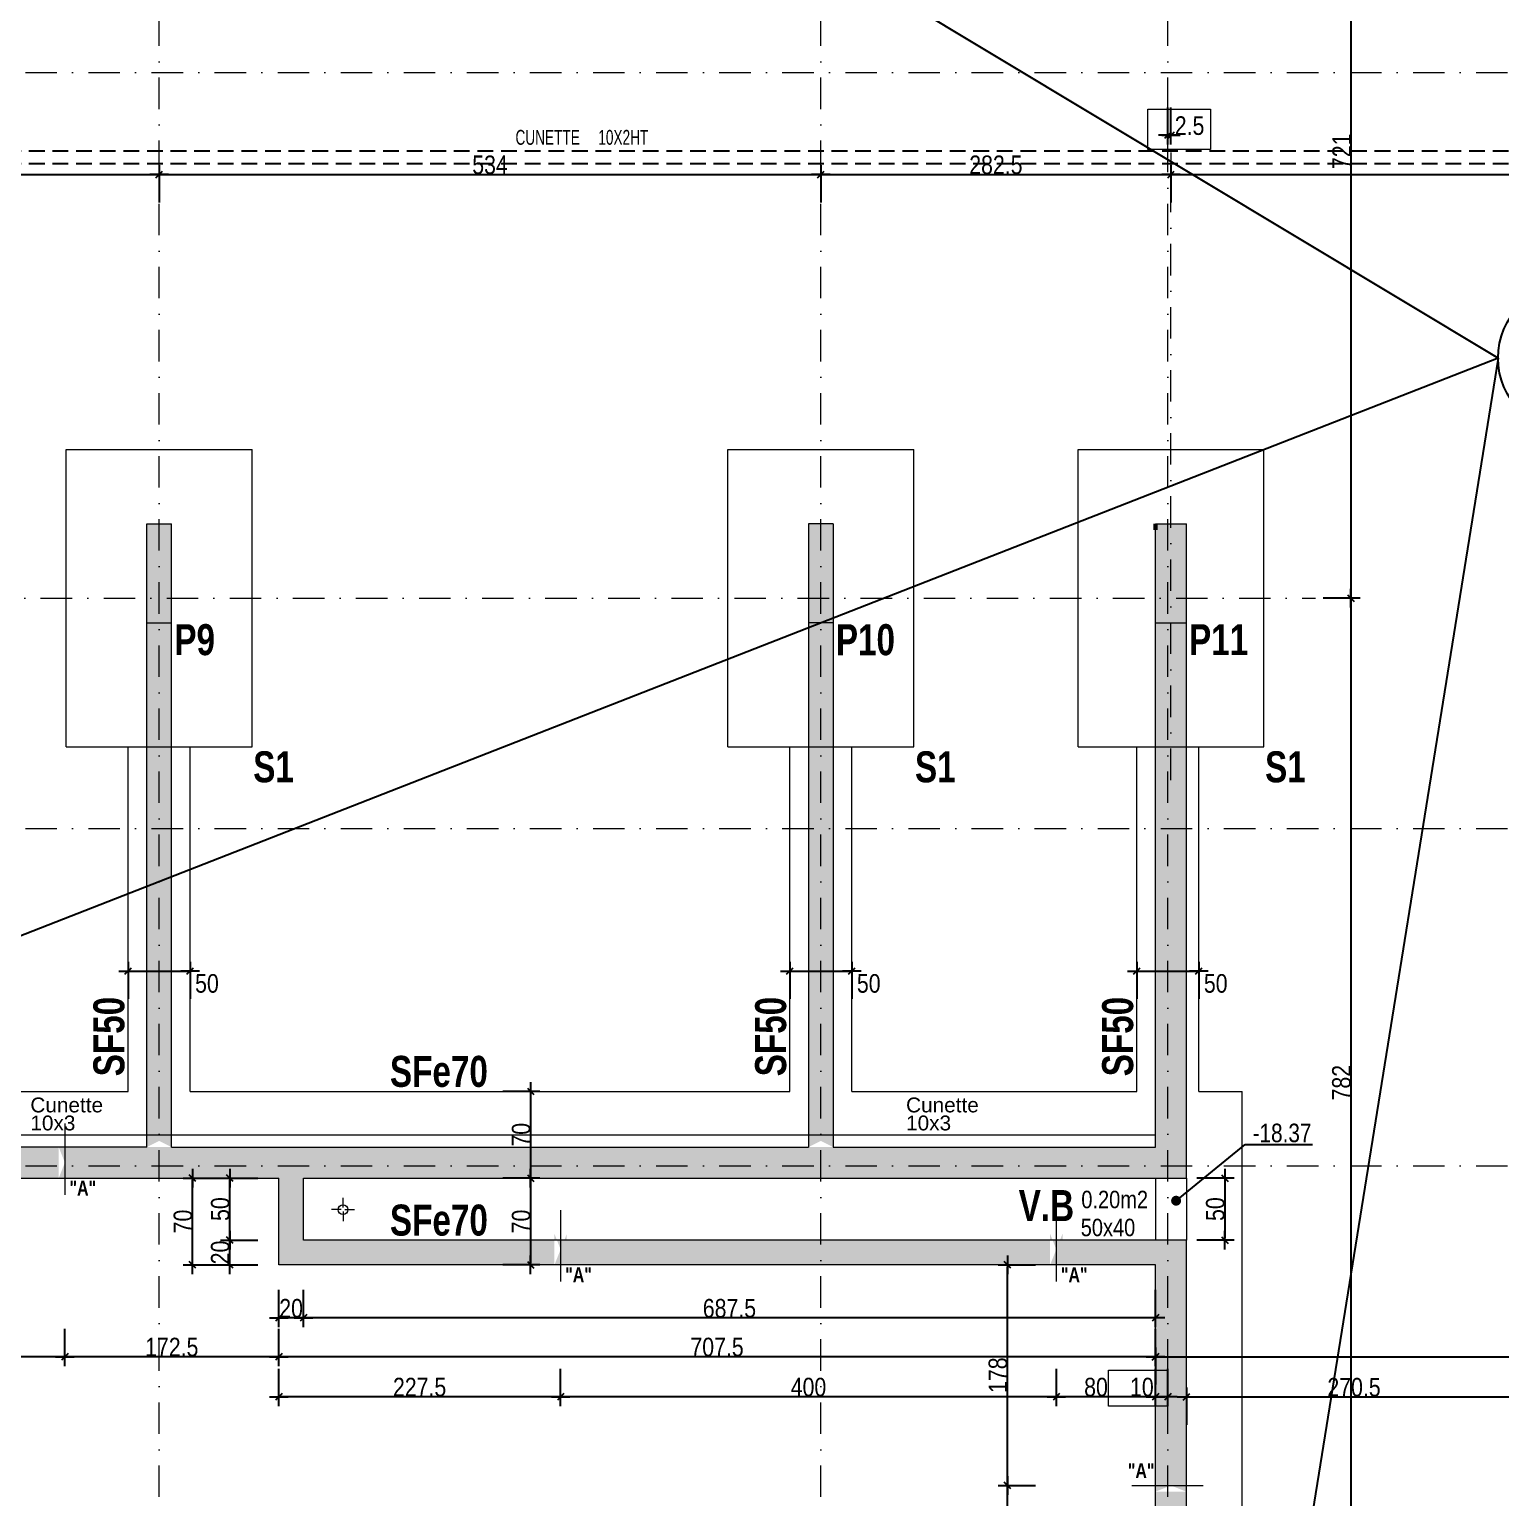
# Model space of a CAD drawing. Header units: centimetres. Extents: x -40 to 58779, y 2083 to 6283.
# Drawn here: x 52860 to 54047, y 2994 to 4178 of the extents above; entities that cross this region are included whole.
import ezdxf
from ezdxf.enums import TextEntityAlignment as Align

# ---------------------------------------------------------------- set-up
doc = ezdxf.new("R2010")
doc.units = ezdxf.units.CM
doc.header["$PDMODE"] = 1
doc.header["$PDSIZE"] = -2
doc.linetypes.add('CACHEX2', pattern=[19.05, 12.7, -6.35])
doc.linetypes.add('TIRETPTX2', pattern=[50.8, 25.4, -12.7, 0, -12.7])
for name, color, linetype in [('01_cote_gen', 4, 'Continuous'), ('01_linteaux', 2, 'Continuous'), ('01_murs_sup', 2, 'CACHEX2'), ('01_poch_murs', 253, 'Continuous'), ('01_poch_poteaux', 250, 'Continuous'), ('01_texte', 230, 'Continuous'), ('AA_COTES', 2, 'Continuous')]:
    doc.layers.add(name, color=color, linetype=linetype)
for name, color, linetype, lineweight in [('01_murs_coup', 5, 'Continuous', 60), ('01_sem', 42, 'Continuous', 15), ('01_tram_axes', 2, 'TIRETPTX2', 9)]:
    doc.layers.add(name, color=color, linetype=linetype, lineweight=lineweight)
doc.styles.add('Arial Narrow', font='ARIALN.TTF')
doc.styles.add('impact', font='impact.ttf')
doc.styles.add('MATTE_TXT', font='arial.ttf')
doc.styles.add('STYLE2', font='ARIALN.TTF')
doc.dimstyles.new('JB50', dxfattribs={"dimscale": 0.1, "dimtxt": 150, "dimasz": 15, "dimexe": 0.1, "dimexo": 0.1, "dimgap": 0.09, "dimtad": 1, "dimdec": 1, "dimdsep": 46, "dimtxsty": 'STYLE2', "dimblk1": 'BOND_G', "dimblk2": 'BOND_D', "dimsah": 1, "dimcen": 1.5, "dimdle": 0.01, "dimse1": 1, "dimse2": 1, "dimclrd": 4, "dimclre": 2, "dimclrt": 6, "dimazin": 2, "dimtfac": 2.333333, "dimtdec": 1, "dimtix": 1, "dimtmove": 2, "dimatfit": 3, "dimldrblk": 'BOND_G', "dimfxl": 1, "dimtolj": 1, "dimtzin": 0, "dimarcsym": 0})

# ---------------------------------------------------------------- blocks, each defined once
blk = doc.blocks.new('BOND_G')
at = {"layer": 'AA_COTES', "color": 0}
for p, q in [((0, -5), (0, 15)), ((5, 0), (-5, 0)), ((1.77, 1.77), (-1.77, -1.77))]:
    blk.add_line(p, q, dxfattribs=at)
blk = doc.blocks.new('BOND_D')
at = {"layer": 'AA_COTES', "color": 0}
for p, q in [((5, 0), (-5, 0)), ((-1.77, -1.77), (1.77, 1.77)), ((0, 5), (0, -15))]:
    blk.add_line(p, q, dxfattribs=at)
blk = doc.blocks.new('*D1463')
at = {"layer": '01_cote_gen', "color": 4, "lineweight": -2, "transparency": 16777216}
blk.add_line((52941.4, 3418.5), (52988.4, 3418.5), dxfattribs=at)
at = {"layer": 'Defpoints', "color": 0, "lineweight": 0, "transparency": 16777216}
for p in [(52939.9, 3421.8), (52989.9, 3421.8), (52989.9, 3418.5)]:
    blk.add_point(p, dxfattribs=at)
at = {"layer": '01_cote_gen', "color": 4, "lineweight": -2, "transparency": 16777216, "xscale": 1.5, "yscale": 1.5, "zscale": 1.5, "rotation": 180}
blk.add_blockref('BOND_G', (52939.9, 3418.5), dxfattribs=at)
at = {"layer": '01_cote_gen', "color": 4, "lineweight": -2, "transparency": 16777216, "xscale": 1.5, "yscale": 1.5, "zscale": 1.5}
blk.add_blockref('BOND_D', (52989.9, 3418.5), dxfattribs=at)
at = {"layer": '01_cote_gen', "color": 6, "lineweight": 0, "transparency": 16777216, "insert": (53003.5, 3408.4), "char_height": 15, "attachment_point": 5, "style": 'STYLE2'}
blk.add_mtext('\\A1;50', dxfattribs=at)
blk = doc.blocks.new('*D1464')
at = {"layer": '01_cote_gen', "color": 4, "lineweight": -2, "transparency": 16777216}
blk.add_line((53475.4, 3418.5), (53522.4, 3418.5), dxfattribs=at)
at = {"layer": 'Defpoints', "color": 0, "lineweight": 0, "transparency": 16777216}
for p in [(53473.9, 3421.8), (53523.9, 3421.8), (53523.9, 3418.5)]:
    blk.add_point(p, dxfattribs=at)
at = {"layer": '01_cote_gen', "color": 4, "lineweight": -2, "transparency": 16777216, "xscale": 1.5, "yscale": 1.5, "zscale": 1.5, "rotation": 180}
blk.add_blockref('BOND_G', (53473.9, 3418.5), dxfattribs=at)
at = {"layer": '01_cote_gen', "color": 4, "lineweight": -2, "transparency": 16777216, "xscale": 1.5, "yscale": 1.5, "zscale": 1.5}
blk.add_blockref('BOND_D', (53523.9, 3418.5), dxfattribs=at)
at = {"layer": '01_cote_gen', "color": 6, "lineweight": 0, "transparency": 16777216, "insert": (53537.5, 3408.4), "char_height": 15, "attachment_point": 5, "style": 'STYLE2'}
blk.add_mtext('\\A1;50', dxfattribs=at)
blk = doc.blocks.new('*D1465')
at = {"layer": '01_cote_gen', "color": 4, "lineweight": -2, "transparency": 16777216}
blk.add_line((53755.4, 3418.5), (53802.4, 3418.5), dxfattribs=at)
at = {"layer": 'Defpoints', "color": 0, "lineweight": 0, "transparency": 16777216}
for p in [(53753.9, 3421.8), (53803.9, 3421.8), (53803.9, 3418.5)]:
    blk.add_point(p, dxfattribs=at)
at = {"layer": '01_cote_gen', "color": 4, "lineweight": -2, "transparency": 16777216, "xscale": 1.5, "yscale": 1.5, "zscale": 1.5, "rotation": 180}
blk.add_blockref('BOND_G', (53753.9, 3418.5), dxfattribs=at)
at = {"layer": '01_cote_gen', "color": 4, "lineweight": -2, "transparency": 16777216, "xscale": 1.5, "yscale": 1.5, "zscale": 1.5}
blk.add_blockref('BOND_D', (53803.9, 3418.5), dxfattribs=at)
at = {"layer": '01_cote_gen', "color": 6, "lineweight": 0, "transparency": 16777216, "insert": (53817.5, 3408.4), "char_height": 15, "attachment_point": 5, "style": 'STYLE2'}
blk.add_mtext('\\A1;50', dxfattribs=at)
blk = doc.blocks.new('*D1555')
at = {"layer": '01_cote_gen', "color": 4, "lineweight": -2, "transparency": 16777216}
blk.add_line((53264.7, 3319.9), (53264.7, 3252.9), dxfattribs=at)
at = {"layer": 'Defpoints', "color": 0, "lineweight": 0, "transparency": 16777216}
for p in [(53247.8, 3321.4), (53244.7, 3251.4), (53264.7, 3251.4)]:
    blk.add_point(p, dxfattribs=at)
at = {"layer": '01_cote_gen', "color": 4, "lineweight": -2, "transparency": 16777216, "xscale": 1.5, "yscale": 1.5, "zscale": 1.5}
for name, p, rotation in [('BOND_G', (53264.7, 3321.4), 90), ('BOND_D', (53264.7, 3251.4), 270)]:
    blk.add_blockref(name, p, dxfattribs=dict(at, rotation=rotation))
at = {"layer": '01_cote_gen', "color": 6, "lineweight": 0, "transparency": 16777216, "insert": (53257.1, 3286.4), "char_height": 15, "attachment_point": 5, "rotation": 90, "style": 'STYLE2'}
blk.add_mtext('\\A1;70', dxfattribs=at)
blk = doc.blocks.new('*D1571')
at = {"layer": '01_cote_gen', "color": 4, "lineweight": -2, "transparency": 16777216}
blk.add_line((53824.8, 3249.9), (53824.8, 3202.9), dxfattribs=at)
at = {"layer": 'Defpoints', "color": 0, "lineweight": 0, "transparency": 16777216}
for p in [(53793.9, 3251.4), (53793.9, 3201.4), (53824.8, 3201.4)]:
    blk.add_point(p, dxfattribs=at)
at = {"layer": '01_cote_gen', "color": 4, "lineweight": -2, "transparency": 16777216, "xscale": 1.5, "yscale": 1.5, "zscale": 1.5}
for name, p, rotation in [('BOND_G', (53824.8, 3251.4), 90), ('BOND_D', (53824.8, 3201.4), 270)]:
    blk.add_blockref(name, p, dxfattribs=dict(at, rotation=rotation))
at = {"layer": '01_cote_gen', "color": 6, "lineweight": 0, "transparency": 16777216, "insert": (53817.2, 3226.4), "char_height": 15, "attachment_point": 5, "rotation": 90, "style": 'STYLE2'}
blk.add_mtext('\\A1;50', dxfattribs=at)
blk = doc.blocks.new('*D1591')
at = {"layer": '01_cote_gen', "color": 4, "lineweight": -2, "transparency": 16777216}
blk.add_line((52686.4, 4061.2), (52963.4, 4061.2), dxfattribs=at)
at = {"layer": 'Defpoints', "color": 0, "lineweight": 0, "transparency": 16777216}
for p in [(52964.9, 4061.2), (52964.9, 4038.7), (52684.9, 4006.2)]:
    blk.add_point(p, dxfattribs=at)
at = {"layer": '01_cote_gen', "color": 4, "lineweight": -2, "transparency": 16777216, "xscale": 1.5, "yscale": 1.5, "zscale": 1.5, "rotation": 180}
blk.add_blockref('BOND_G', (52684.9, 4061.2), dxfattribs=at)
at = {"layer": '01_cote_gen', "color": 4, "lineweight": -2, "transparency": 16777216, "xscale": 1.5, "yscale": 1.5, "zscale": 1.5}
blk.add_blockref('BOND_D', (52964.9, 4061.2), dxfattribs=at)
at = {"layer": '01_cote_gen', "color": 6, "lineweight": 0, "transparency": 16777216, "insert": (52784.4, 4068.9), "char_height": 15, "attachment_point": 5, "style": 'STYLE2'}
blk.add_mtext('\\A1;280', dxfattribs=at)
blk = doc.blocks.new('*D1592')
at = {"layer": '01_cote_gen', "color": 4, "lineweight": -2, "transparency": 16777216}
blk.add_line((52966.4, 4061.2), (53497.4, 4061.2), dxfattribs=at)
at = {"layer": 'Defpoints', "color": 0, "lineweight": 0, "transparency": 16777216}
for p in [(53498.9, 4061.2), (52964.9, 4038.7), (53498.9, 4017.4)]:
    blk.add_point(p, dxfattribs=at)
at = {"layer": '01_cote_gen', "color": 4, "lineweight": -2, "transparency": 16777216, "xscale": 1.5, "yscale": 1.5, "zscale": 1.5, "rotation": 180}
blk.add_blockref('BOND_G', (52964.9, 4061.2), dxfattribs=at)
at = {"layer": '01_cote_gen', "color": 4, "lineweight": -2, "transparency": 16777216, "xscale": 1.5, "yscale": 1.5, "zscale": 1.5}
blk.add_blockref('BOND_D', (53498.9, 4061.2), dxfattribs=at)
at = {"layer": '01_cote_gen', "color": 6, "lineweight": 0, "transparency": 16777216, "insert": (53231.9, 4068.9), "char_height": 15, "attachment_point": 5, "style": 'STYLE2'}
blk.add_mtext('\\A1;534', dxfattribs=at)
blk = doc.blocks.new('*D1593')
at = {"layer": '01_cote_gen', "color": 4, "lineweight": -2, "transparency": 16777216}
blk.add_line((53500.4, 4061.2), (53779.9, 4061.2), dxfattribs=at)
at = {"layer": 'Defpoints', "color": 0, "lineweight": 0, "transparency": 16777216}
for p in [(53781.4, 4061.2), (53498.9, 4038.7), (53781.4, 4038.7)]:
    blk.add_point(p, dxfattribs=at)
at = {"layer": '01_cote_gen', "color": 4, "lineweight": -2, "transparency": 16777216, "xscale": 1.5, "yscale": 1.5, "zscale": 1.5, "rotation": 180}
blk.add_blockref('BOND_G', (53498.9, 4061.2), dxfattribs=at)
at = {"layer": '01_cote_gen', "color": 4, "lineweight": -2, "transparency": 16777216, "xscale": 1.5, "yscale": 1.5, "zscale": 1.5}
blk.add_blockref('BOND_D', (53781.4, 4061.2), dxfattribs=at)
at = {"layer": '01_cote_gen', "color": 6, "lineweight": 0, "transparency": 16777216, "insert": (53640.1, 4068.9), "char_height": 15, "attachment_point": 5, "style": 'STYLE2'}
blk.add_mtext('\\A1;282.5', dxfattribs=at)
blk = doc.blocks.new('*D1594')
at = {"layer": '01_cote_gen', "color": 4, "lineweight": -2, "transparency": 16777216}
for p, q in [((53777.4, 4092.8), (53775.9, 4092.8)), ((53778.9, 4092.8), (53781.4, 4092.8)), ((53782.9, 4092.8), (53784.4, 4092.8))]:
    blk.add_line(p, q, dxfattribs=at)
at = {"layer": 'Defpoints', "color": 0, "lineweight": 0, "transparency": 16777216}
for p in [(53778.9, 4162.4), (53781.4, 4108.9), (53781.4, 4092.8)]:
    blk.add_point(p, dxfattribs=at)
at = {"layer": '01_cote_gen', "color": 4, "lineweight": -2, "transparency": 16777216, "xscale": 1.5, "yscale": 1.5, "zscale": 1.5}
blk.add_blockref('BOND_G', (53778.9, 4092.8), dxfattribs=at)
at = {"layer": '01_cote_gen', "color": 4, "lineweight": -2, "transparency": 16777216, "xscale": 1.5, "yscale": 1.5, "zscale": 1.5, "rotation": 180}
blk.add_blockref('BOND_D', (53781.4, 4092.8), dxfattribs=at)
at = {"layer": '01_cote_gen', "color": 6, "lineweight": 0, "transparency": 16777216, "insert": (53796.4, 4100.5), "char_height": 15, "attachment_point": 5, "style": 'STYLE2'}
blk.add_mtext('\\A1;2.5', dxfattribs=at)
blk = doc.blocks.new('*D1595')
at = {"layer": '01_cote_gen', "color": 4, "lineweight": -2, "transparency": 16777216}
blk.add_line((53782.9, 4061.2), (54392.4, 4061.2), dxfattribs=at)
at = {"layer": 'Defpoints', "color": 0, "lineweight": 0, "transparency": 16777216}
for p in [(54393.9, 4061.2), (54393.9, 4053.7), (53781.4, 4006.7)]:
    blk.add_point(p, dxfattribs=at)
at = {"layer": '01_cote_gen', "color": 4, "lineweight": -2, "transparency": 16777216, "xscale": 1.5, "yscale": 1.5, "zscale": 1.5, "rotation": 180}
blk.add_blockref('BOND_G', (53781.4, 4061.2), dxfattribs=at)
at = {"layer": '01_cote_gen', "color": 4, "lineweight": -2, "transparency": 16777216, "xscale": 1.5, "yscale": 1.5, "zscale": 1.5}
blk.add_blockref('BOND_D', (54393.9, 4061.2), dxfattribs=at)
at = {"layer": '01_cote_gen', "color": 6, "lineweight": 0, "transparency": 16777216, "insert": (54087.6, 4068.9), "char_height": 15, "attachment_point": 5, "style": 'STYLE2'}
blk.add_mtext('\\A1;612.5', dxfattribs=at)
blk = doc.blocks.new('*D1637')
at = {"layer": '01_cote_gen', "color": 4, "lineweight": -2, "transparency": 16777216}
blk.add_line((53770.4, 3107.3), (54421.9, 3107.3), dxfattribs=at)
at = {"layer": 'Defpoints', "color": 0, "lineweight": 0, "transparency": 16777216}
for p in [(54423.4, 3107.3), (53768.9, 3015.6), (54423.4, 3015.6)]:
    blk.add_point(p, dxfattribs=at)
at = {"layer": '01_cote_gen', "color": 4, "lineweight": -2, "transparency": 16777216, "xscale": 1.5, "yscale": 1.5, "zscale": 1.5, "rotation": 180}
blk.add_blockref('BOND_G', (53768.9, 3107.3), dxfattribs=at)
at = {"layer": '01_cote_gen', "color": 4, "lineweight": -2, "transparency": 16777216, "xscale": 1.5, "yscale": 1.5, "zscale": 1.5}
blk.add_blockref('BOND_D', (54423.4, 3107.3), dxfattribs=at)
at = {"layer": '01_cote_gen', "color": 6, "lineweight": 0, "transparency": 16777216, "insert": (54096.1, 3115), "char_height": 15, "attachment_point": 5, "style": 'STYLE2'}
blk.add_mtext('\\A1;654.5', dxfattribs=at)
blk = doc.blocks.new('*D1641')
at = {"layer": '01_cote_gen', "color": 4, "lineweight": -2, "transparency": 16777216}
blk.add_line((53777.4, 3075), (53770.4, 3075), dxfattribs=at)
at = {"layer": 'Defpoints', "color": 0, "lineweight": 0, "transparency": 16777216}
for p in [(53768.9, 3077.4), (53768.9, 3075), (53778.9, 3077.4)]:
    blk.add_point(p, dxfattribs=at)
at = {"layer": '01_cote_gen', "color": 4, "lineweight": -2, "transparency": 16777216, "xscale": 1.5, "yscale": 1.5, "zscale": 1.5, "rotation": 180}
blk.add_blockref('BOND_D', (53768.9, 3075), dxfattribs=at)
at = {"layer": '01_cote_gen', "color": 4, "lineweight": -2, "transparency": 16777216, "xscale": 1.5, "yscale": 1.5, "zscale": 1.5}
blk.add_blockref('BOND_G', (53778.9, 3075), dxfattribs=at)
at = {"layer": '01_cote_gen', "color": 6, "lineweight": 0, "transparency": 16777216, "insert": (53757.9, 3082.7), "char_height": 15, "attachment_point": 5, "style": 'STYLE2'}
blk.add_mtext('\\A1;10', dxfattribs=at)
blk = doc.blocks.new('*D1689')
at = {"layer": '01_cote_gen', "color": 4, "lineweight": -2, "transparency": 16777216}
blk.add_line((52991.8, 3182.9), (52991.8, 3249.9), dxfattribs=at)
at = {"layer": 'Defpoints', "color": 0, "lineweight": 0, "transparency": 16777216}
for p in [(52991.8, 3251.4), (53023.3, 3251.4), (53047.9, 3181.4)]:
    blk.add_point(p, dxfattribs=at)
at = {"layer": '01_cote_gen', "color": 4, "lineweight": -2, "transparency": 16777216, "xscale": 1.5, "yscale": 1.5, "zscale": 1.5}
for name, p, rotation in [('BOND_D', (52991.8, 3251.4), 90), ('BOND_G', (52991.8, 3181.4), 270)]:
    blk.add_blockref(name, p, dxfattribs=dict(at, rotation=rotation))
at = {"layer": '01_cote_gen', "color": 6, "lineweight": 0, "transparency": 16777216, "insert": (52984.2, 3216.4), "char_height": 15, "attachment_point": 5, "rotation": 90, "style": 'STYLE2'}
blk.add_mtext('\\A1;70', dxfattribs=at)
blk = doc.blocks.new('*D1690')
at = {"layer": '01_cote_gen', "color": 4, "lineweight": -2, "transparency": 16777216}
blk.add_line((53022, 3182.9), (53022, 3199.9), dxfattribs=at)
at = {"layer": 'Defpoints', "color": 0, "lineweight": 0, "transparency": 16777216}
for p in [(53022, 3201.4), (53082.7, 3201.4), (53103.4, 3181.4)]:
    blk.add_point(p, dxfattribs=at)
at = {"layer": '01_cote_gen', "color": 4, "lineweight": -2, "transparency": 16777216, "xscale": 1.5, "yscale": 1.5, "zscale": 1.5}
for name, p, rotation in [('BOND_D', (53022, 3201.4), 90), ('BOND_G', (53022, 3181.4), 270)]:
    blk.add_blockref(name, p, dxfattribs=dict(at, rotation=rotation))
at = {"layer": '01_cote_gen', "color": 6, "lineweight": 0, "transparency": 16777216, "insert": (53014.3, 3191.4), "char_height": 15, "attachment_point": 5, "rotation": 90, "style": 'STYLE2'}
blk.add_mtext('\\A1;20', dxfattribs=at)
blk = doc.blocks.new('*D1691')
at = {"layer": '01_cote_gen', "color": 4, "lineweight": -2, "transparency": 16777216}
blk.add_line((53022, 3202.9), (53022, 3249.9), dxfattribs=at)
at = {"layer": 'Defpoints', "color": 0, "lineweight": 0, "transparency": 16777216}
for p in [(53022, 3251.4), (53037.7, 3251.4), (53044.5, 3201.4)]:
    blk.add_point(p, dxfattribs=at)
at = {"layer": '01_cote_gen', "color": 4, "lineweight": -2, "transparency": 16777216, "xscale": 1.5, "yscale": 1.5, "zscale": 1.5}
for name, p, rotation in [('BOND_D', (53022, 3251.4), 90), ('BOND_G', (53022, 3201.4), 270)]:
    blk.add_blockref(name, p, dxfattribs=dict(at, rotation=rotation))
at = {"layer": '01_cote_gen', "color": 6, "lineweight": 0, "transparency": 16777216, "insert": (53014.3, 3226.4), "char_height": 15, "attachment_point": 5, "rotation": 90, "style": 'STYLE2'}
blk.add_mtext('\\A1;50', dxfattribs=at)
blk = doc.blocks.new('*D1692')
at = {"layer": '01_cote_gen', "color": 4, "lineweight": -2, "transparency": 16777216}
blk.add_line((53767.4, 3107.3), (53062.9, 3107.3), dxfattribs=at)
at = {"layer": 'Defpoints', "color": 0, "lineweight": 0, "transparency": 16777216}
for p in [(53061.4, 3161.2), (53768.9, 3127.1), (53061.4, 3107.3)]:
    blk.add_point(p, dxfattribs=at)
at = {"layer": '01_cote_gen', "color": 4, "lineweight": -2, "transparency": 16777216, "xscale": 1.5, "yscale": 1.5, "zscale": 1.5, "rotation": 180}
blk.add_blockref('BOND_D', (53061.4, 3107.3), dxfattribs=at)
at = {"layer": '01_cote_gen', "color": 4, "lineweight": -2, "transparency": 16777216, "xscale": 1.5, "yscale": 1.5, "zscale": 1.5}
blk.add_blockref('BOND_G', (53768.9, 3107.3), dxfattribs=at)
at = {"layer": '01_cote_gen', "color": 6, "lineweight": 0, "transparency": 16777216, "insert": (53415.1, 3115), "char_height": 15, "attachment_point": 5, "style": 'STYLE2'}
blk.add_mtext('\\A1;707.5', dxfattribs=at)
blk = doc.blocks.new('*D1693')
at = {"layer": '01_cote_gen', "color": 4, "lineweight": -2, "transparency": 16777216}
blk.add_line((53767.4, 3138.7), (53082.9, 3138.7), dxfattribs=at)
at = {"layer": 'Defpoints', "color": 0, "lineweight": 0, "transparency": 16777216}
for p in [(53081.4, 3182.1), (53081.4, 3138.7), (53768.9, 3141.9)]:
    blk.add_point(p, dxfattribs=at)
at = {"layer": '01_cote_gen', "color": 4, "lineweight": -2, "transparency": 16777216, "xscale": 1.5, "yscale": 1.5, "zscale": 1.5, "rotation": 180}
blk.add_blockref('BOND_D', (53081.4, 3138.7), dxfattribs=at)
at = {"layer": '01_cote_gen', "color": 4, "lineweight": -2, "transparency": 16777216, "xscale": 1.5, "yscale": 1.5, "zscale": 1.5}
blk.add_blockref('BOND_G', (53768.9, 3138.7), dxfattribs=at)
at = {"layer": '01_cote_gen', "color": 6, "lineweight": 0, "transparency": 16777216, "insert": (53425.1, 3146.3), "char_height": 15, "attachment_point": 5, "style": 'STYLE2'}
blk.add_mtext('\\A1;687.5', dxfattribs=at)
blk = doc.blocks.new('*D1694')
at = {"layer": '01_cote_gen', "color": 4, "lineweight": -2, "transparency": 16777216}
blk.add_line((53079.9, 3138.7), (53062.9, 3138.7), dxfattribs=at)
at = {"layer": 'Defpoints', "color": 0, "lineweight": 0, "transparency": 16777216}
for p in [(53061.4, 3216.4), (53081.4, 3201.4), (53061.4, 3138.7)]:
    blk.add_point(p, dxfattribs=at)
at = {"layer": '01_cote_gen', "color": 4, "lineweight": -2, "transparency": 16777216, "xscale": 1.5, "yscale": 1.5, "zscale": 1.5, "rotation": 180}
blk.add_blockref('BOND_D', (53061.4, 3138.7), dxfattribs=at)
at = {"layer": '01_cote_gen', "color": 4, "lineweight": -2, "transparency": 16777216, "xscale": 1.5, "yscale": 1.5, "zscale": 1.5}
blk.add_blockref('BOND_G', (53081.4, 3138.7), dxfattribs=at)
at = {"layer": '01_cote_gen', "color": 6, "lineweight": 0, "transparency": 16777216, "insert": (53071.4, 3146.3), "char_height": 15, "attachment_point": 5, "style": 'STYLE2'}
blk.add_mtext('\\A1;20', dxfattribs=at)
blk = doc.blocks.new('*D1695')
at = {"layer": '01_cote_gen', "color": 4, "lineweight": -2, "transparency": 16777216}
blk.add_line((53264.7, 3249.9), (53264.7, 3182.9), dxfattribs=at)
at = {"layer": 'Defpoints', "color": 0, "lineweight": 0, "transparency": 16777216}
for p in [(53288, 3251.4), (53264.7, 3181.4), (53288, 3181.4)]:
    blk.add_point(p, dxfattribs=at)
at = {"layer": '01_cote_gen', "color": 4, "lineweight": -2, "transparency": 16777216, "xscale": 1.5, "yscale": 1.5, "zscale": 1.5}
for name, p, rotation in [('BOND_G', (53264.7, 3251.4), 90), ('BOND_D', (53264.7, 3181.4), 270)]:
    blk.add_blockref(name, p, dxfattribs=dict(at, rotation=rotation))
at = {"layer": '01_cote_gen', "color": 6, "lineweight": 0, "transparency": 16777216, "insert": (53257.1, 3216.4), "char_height": 15, "attachment_point": 5, "rotation": 90, "style": 'STYLE2'}
blk.add_mtext('\\A1;70', dxfattribs=at)
blk = doc.blocks.new('*D1696')
at = {"layer": '01_cote_gen', "color": 4, "lineweight": -2, "transparency": 16777216}
blk.add_line((53926.6, 4438.9), (53926.6, 3720.9), dxfattribs=at)
at = {"layer": 'Defpoints', "color": 0, "lineweight": 0, "transparency": 16777216}
for p in [(53950.9, 4440.4), (53858.4, 3719.4), (53926.6, 3719.4)]:
    blk.add_point(p, dxfattribs=at)
at = {"layer": '01_cote_gen', "color": 4, "lineweight": -2, "transparency": 16777216, "xscale": 1.5, "yscale": 1.5, "zscale": 1.5}
for name, p, rotation in [('BOND_G', (53926.6, 4440.4), 90), ('BOND_D', (53926.6, 3719.4), 270)]:
    blk.add_blockref(name, p, dxfattribs=dict(at, rotation=rotation))
at = {"layer": '01_cote_gen', "color": 6, "lineweight": 0, "transparency": 16777216, "insert": (53919.1, 4079.9), "char_height": 15, "attachment_point": 5, "rotation": 90, "style": 'STYLE2'}
blk.add_mtext('\\A1;721', dxfattribs=at)
blk = doc.blocks.new('*D1697')
at = {"layer": '01_cote_gen', "color": 4, "lineweight": -2, "transparency": 16777216}
blk.add_line((53926.6, 3717.9), (53926.6, 2938.9), dxfattribs=at)
at = {"layer": 'Defpoints', "color": 0, "lineweight": 0, "transparency": 16777216}
for p in [(53897.9, 3719.4), (53910.4, 2937.4), (53926.6, 2937.4)]:
    blk.add_point(p, dxfattribs=at)
at = {"layer": '01_cote_gen', "color": 4, "lineweight": -2, "transparency": 16777216, "xscale": 1.5, "yscale": 1.5, "zscale": 1.5}
for name, p, rotation in [('BOND_G', (53926.6, 3719.4), 90), ('BOND_D', (53926.6, 2937.4), 270)]:
    blk.add_blockref(name, p, dxfattribs=dict(at, rotation=rotation))
at = {"layer": '01_cote_gen', "color": 6, "lineweight": 0, "transparency": 16777216, "insert": (53919, 3328.4), "char_height": 15, "attachment_point": 5, "rotation": 90, "style": 'STYLE2'}
blk.add_mtext('\\A1;782', dxfattribs=at)
blk = doc.blocks.new('*D1770')
at = {"layer": '01_cote_gen', "color": 4, "lineweight": -2, "transparency": 16777216}
blk.add_line((53795.4, 3074.9), (54062.9, 3074.9), dxfattribs=at)
at = {"layer": 'Defpoints', "color": 0, "lineweight": 0, "transparency": 16777216}
for p in [(54064.4, 3074.9), (53793.9, 3048.3), (54064.4, 3006.5)]:
    blk.add_point(p, dxfattribs=at)
at = {"layer": '01_cote_gen', "color": 4, "lineweight": -2, "transparency": 16777216, "xscale": 1.5, "yscale": 1.5, "zscale": 1.5, "rotation": 180}
blk.add_blockref('BOND_G', (53793.9, 3074.9), dxfattribs=at)
at = {"layer": '01_cote_gen', "color": 4, "lineweight": -2, "transparency": 16777216, "xscale": 1.5, "yscale": 1.5, "zscale": 1.5}
blk.add_blockref('BOND_D', (54064.4, 3074.9), dxfattribs=at)
at = {"layer": '01_cote_gen', "color": 6, "lineweight": 0, "transparency": 16777216, "insert": (53929.1, 3082.6), "char_height": 15, "attachment_point": 5, "style": 'STYLE2'}
blk.add_mtext('\\A1;270.5', dxfattribs=at)
blk = doc.blocks.new('*D2083')
at = {"layer": '01_cote_gen', "color": 4, "lineweight": -2, "ltscale": 0.2, "transparency": 16777216}
blk.add_line((53767.4, 3075), (53690.4, 3075), dxfattribs=at)
at = {"layer": 'Defpoints', "color": 0, "lineweight": 0, "ltscale": 0.2, "transparency": 16777216}
for p in [(53768.9, 3181.4), (53688.9, 3168), (53688.9, 3075)]:
    blk.add_point(p, dxfattribs=at)
at = {"layer": '01_cote_gen', "color": 4, "lineweight": -2, "ltscale": 0.2, "transparency": 16777216, "xscale": 1.5, "yscale": 1.5, "zscale": 1.5, "rotation": 180}
blk.add_blockref('BOND_D', (53688.9, 3075), dxfattribs=at)
at = {"layer": '01_cote_gen', "color": 4, "lineweight": -2, "ltscale": 0.2, "transparency": 16777216, "xscale": 1.5, "yscale": 1.5, "zscale": 1.5}
blk.add_blockref('BOND_G', (53768.9, 3075), dxfattribs=at)
at = {"layer": '01_cote_gen', "color": 6, "lineweight": 0, "ltscale": 0.2, "transparency": 16777216, "insert": (53720.9, 3082.7), "char_height": 15, "attachment_point": 5, "style": 'STYLE2'}
blk.add_mtext('\\A1;80', dxfattribs=at)
blk = doc.blocks.new('*D2084')
at = {"layer": '01_cote_gen', "color": 4, "lineweight": -2, "ltscale": 0.2, "transparency": 16777216}
blk.add_line((53687.4, 3075), (53290.4, 3075), dxfattribs=at)
at = {"layer": 'Defpoints', "color": 0, "lineweight": 0, "ltscale": 0.2, "transparency": 16777216}
for p in [(53288.9, 3168), (53688.9, 3168), (53288.9, 3075)]:
    blk.add_point(p, dxfattribs=at)
at = {"layer": '01_cote_gen', "color": 4, "lineweight": -2, "ltscale": 0.2, "transparency": 16777216, "xscale": 1.5, "yscale": 1.5, "zscale": 1.5, "rotation": 180}
blk.add_blockref('BOND_D', (53288.9, 3075), dxfattribs=at)
at = {"layer": '01_cote_gen', "color": 4, "lineweight": -2, "ltscale": 0.2, "transparency": 16777216, "xscale": 1.5, "yscale": 1.5, "zscale": 1.5}
blk.add_blockref('BOND_G', (53688.9, 3075), dxfattribs=at)
at = {"layer": '01_cote_gen', "color": 6, "lineweight": 0, "ltscale": 0.2, "transparency": 16777216, "insert": (53488.9, 3082.7), "char_height": 15, "attachment_point": 5, "style": 'STYLE2'}
blk.add_mtext('\\A1;400', dxfattribs=at)
blk = doc.blocks.new('*D2085')
at = {"layer": '01_cote_gen', "color": 4, "lineweight": -2, "ltscale": 0.2, "transparency": 16777216}
blk.add_line((53287.4, 3075), (53062.9, 3075), dxfattribs=at)
at = {"layer": 'Defpoints', "color": 0, "lineweight": 0, "ltscale": 0.2, "transparency": 16777216}
for p in [(53061.4, 3181.4), (53288.9, 3168), (53061.4, 3075)]:
    blk.add_point(p, dxfattribs=at)
at = {"layer": '01_cote_gen', "color": 4, "lineweight": -2, "ltscale": 0.2, "transparency": 16777216, "xscale": 1.5, "yscale": 1.5, "zscale": 1.5, "rotation": 180}
blk.add_blockref('BOND_D', (53061.4, 3075), dxfattribs=at)
at = {"layer": '01_cote_gen', "color": 4, "lineweight": -2, "ltscale": 0.2, "transparency": 16777216, "xscale": 1.5, "yscale": 1.5, "zscale": 1.5}
blk.add_blockref('BOND_G', (53288.9, 3075), dxfattribs=at)
at = {"layer": '01_cote_gen', "color": 6, "lineweight": 0, "ltscale": 0.2, "transparency": 16777216, "insert": (53175.1, 3082.7), "char_height": 15, "attachment_point": 5, "style": 'STYLE2'}
blk.add_mtext('\\A1;227.5', dxfattribs=at)
blk = doc.blocks.new('*D2086')
at = {"layer": '01_cote_gen', "color": 4, "lineweight": -2, "ltscale": 0.2, "transparency": 16777216}
blk.add_line((53059.9, 3107.3), (52890.4, 3107.3), dxfattribs=at)
at = {"layer": 'Defpoints', "color": 0, "lineweight": 0, "ltscale": 0.2, "transparency": 16777216}
for p in [(52888.9, 3238), (53061.4, 3181.4), (52888.9, 3107.3)]:
    blk.add_point(p, dxfattribs=at)
at = {"layer": '01_cote_gen', "color": 4, "lineweight": -2, "ltscale": 0.2, "transparency": 16777216, "xscale": 1.5, "yscale": 1.5, "zscale": 1.5, "rotation": 180}
blk.add_blockref('BOND_D', (52888.9, 3107.3), dxfattribs=at)
at = {"layer": '01_cote_gen', "color": 4, "lineweight": -2, "ltscale": 0.2, "transparency": 16777216, "xscale": 1.5, "yscale": 1.5, "zscale": 1.5}
blk.add_blockref('BOND_G', (53061.4, 3107.3), dxfattribs=at)
at = {"layer": '01_cote_gen', "color": 6, "lineweight": 0, "ltscale": 0.2, "transparency": 16777216, "insert": (52975.1, 3115), "char_height": 15, "attachment_point": 5, "style": 'STYLE2'}
blk.add_mtext('\\A1;172.5', dxfattribs=at)
blk = doc.blocks.new('*D2087')
at = {"layer": '01_cote_gen', "color": 4, "lineweight": -2, "ltscale": 0.2, "transparency": 16777216}
blk.add_line((52887.4, 3107.3), (52490.4, 3107.3), dxfattribs=at)
at = {"layer": 'Defpoints', "color": 0, "lineweight": 0, "ltscale": 0.2, "transparency": 16777216}
for p in [(52488.9, 3238), (52888.9, 3238), (52488.9, 3107.3)]:
    blk.add_point(p, dxfattribs=at)
at = {"layer": '01_cote_gen', "color": 4, "lineweight": -2, "ltscale": 0.2, "transparency": 16777216, "xscale": 1.5, "yscale": 1.5, "zscale": 1.5, "rotation": 180}
blk.add_blockref('BOND_D', (52488.9, 3107.3), dxfattribs=at)
at = {"layer": '01_cote_gen', "color": 4, "lineweight": -2, "ltscale": 0.2, "transparency": 16777216, "xscale": 1.5, "yscale": 1.5, "zscale": 1.5}
blk.add_blockref('BOND_G', (52888.9, 3107.3), dxfattribs=at)
at = {"layer": '01_cote_gen', "color": 6, "lineweight": 0, "ltscale": 0.2, "transparency": 16777216, "insert": (52688.9, 3115), "char_height": 15, "attachment_point": 5, "style": 'STYLE2'}
blk.add_mtext('\\A1;400', dxfattribs=at)
blk = doc.blocks.new('*D2090')
at = {"layer": '01_cote_gen', "color": 4, "lineweight": -2, "ltscale": 0.2, "transparency": 16777216}
blk.add_line((53649.5, 2604.9), (53649.5, 3001.9), dxfattribs=at)
at = {"layer": 'Defpoints', "color": 0, "lineweight": 0, "ltscale": 0.2, "transparency": 16777216}
for p in [(53649.5, 3003.4), (53729.8, 3003.4), (53729.8, 2603.4)]:
    blk.add_point(p, dxfattribs=at)
at = {"layer": '01_cote_gen', "color": 4, "lineweight": -2, "ltscale": 0.2, "transparency": 16777216, "xscale": 1.5, "yscale": 1.5, "zscale": 1.5}
for name, p, rotation in [('BOND_D', (53649.5, 3003.4), 90), ('BOND_G', (53649.5, 2603.4), 270)]:
    blk.add_blockref(name, p, dxfattribs=dict(at, rotation=rotation))
at = {"layer": '01_cote_gen', "color": 6, "lineweight": 0, "ltscale": 0.2, "transparency": 16777216, "insert": (53641.8, 2803.4), "char_height": 15, "attachment_point": 5, "rotation": 90, "style": 'STYLE2'}
blk.add_mtext('\\A1;400', dxfattribs=at)
blk = doc.blocks.new('*D2091')
at = {"layer": '01_cote_gen', "color": 4, "lineweight": -2, "ltscale": 0.2, "transparency": 16777216}
blk.add_line((53649.5, 3004.9), (53649.5, 3179.9), dxfattribs=at)
at = {"layer": 'Defpoints', "color": 0, "lineweight": 0, "ltscale": 0.2, "transparency": 16777216}
for p in [(53649.5, 3181.4), (53718, 3181.4), (53672, 3003.4)]:
    blk.add_point(p, dxfattribs=at)
at = {"layer": '01_cote_gen', "color": 4, "lineweight": -2, "ltscale": 0.2, "transparency": 16777216, "xscale": 1.5, "yscale": 1.5, "zscale": 1.5}
for name, p, rotation in [('BOND_D', (53649.5, 3181.4), 90), ('BOND_G', (53649.5, 3003.4), 270)]:
    blk.add_blockref(name, p, dxfattribs=dict(at, rotation=rotation))
at = {"layer": '01_cote_gen', "color": 6, "lineweight": 0, "ltscale": 0.2, "transparency": 16777216, "insert": (53641.8, 3092.4), "char_height": 15, "attachment_point": 5, "rotation": 90, "style": 'STYLE2'}
blk.add_mtext('\\A1;178', dxfattribs=at)

msp = doc.modelspace()

# ---------------------------------------------------------------- hatches: boundary and pattern name
at = {"layer": '01_poch_murs', "lineweight": 0}
h = msp.add_hatch(color=256, dxfattribs=at)
h.dxf.hatch_style = 1
h.paths.add_polyline_path([(53793.87, 3699.33), (53768.87, 3699.33), (53768.87, 3276.39), (53508.87, 3276.39), (53508.87, 3699.33), (53488.87, 3699.33), (53488.87, 3276.39), (52974.87, 3276.39), (52974.87, 3699.36), (52954.87, 3699.36), (52954.87, 3276.39), (52694.87, 3276.39), (52694.87, 3829.39), (52662.87, 3829.39), (52662.87, 3809.39), (52674.87, 3809.39), (52674.87, 3276.39), (52416.87, 3276.39), (52416.87, 3809.39), (52560.87, 3809.39), (52560.87, 3829.39), (52396.87, 3829.39), (52396.87, 3137.35), (52331.87, 3137.35), (52331.87, 3939.39), (52428.87, 3939.39), (52428.87, 4043.25), (52408.87, 4043.25), (52408.87, 3959.39), (52311.87, 3959.39), (52311.87, 3117.35), (52416.87, 3117.35), (52416.87, 3251.39), (53061.38, 3251.39), (53061.38, 3181.39), (53768.87, 3181.39), (53768.87, 2800.26), (53793.87, 2800.26), (53793.87, 2927.39), (53808.42, 2927.39), (53808.42, 2947.39), (53793.87, 2947.39), (53793.87, 3201.39), (53081.38, 3201.39), (53081.38, 3251.39), (53793.87, 3251.39)])
at = {"layer": '01_poch_poteaux', "lineweight": 0}
h = msp.add_hatch(color=256, dxfattribs=at)
h.dxf.hatch_style = 1
h.paths.add_polyline_path([(52974.87, 3779.36), (52954.87, 3779.36), (52954.87, 3699.36), (52974.87, 3699.36)])
h = msp.add_hatch(color=256, dxfattribs=at)
h.dxf.hatch_style = 1
h.paths.add_polyline_path([(53508.87, 3779.33), (53488.87, 3779.33), (53488.87, 3699.33), (53508.87, 3699.33)])
h = msp.add_hatch(color=256, dxfattribs=at)
h.dxf.hatch_style = 1
h.paths.add_polyline_path([(53793.87, 3779.33), (53768.87, 3779.33), (53768.87, 3699.33), (53793.87, 3699.33)])

# ---------------------------------------------------------------- linework, layer by layer
at = {"layer": '01_cote_gen', "lineweight": 0}
msp.add_line((53781.37, 4078.84), (53781.37, 4068.71), dxfattribs=at)
msp.add_lwpolyline([(53762.71, 4113.78), (53813.16, 4113.78), (53813.16, 4081.23), (53762.71, 4081.23)], close=True, dxfattribs=at)
at = {"layer": '01_cote_gen', "lineweight": 0, "ltscale": 0.2}
msp.add_lwpolyline([(53731.08, 3096.55), (53778.87, 3096.55), (53778.87, 3067.52), (53731.08, 3067.52)], close=True, dxfattribs=at)
at = {"layer": '01_linteaux', "lineweight": 0}
for p, q in [((53768.87, 3251.39), (53768.87, 3201.39)), ((53793.87, 3251.39), (53793.87, 3201.39))]:
    msp.add_line(p, q, dxfattribs=at)
at = {"layer": '01_murs_coup', "lineweight": 18}
for p, q in [((52954.87, 3276.39), (52954.87, 3779.36)), ((53488.87, 3779.33), (53488.87, 3276.39)), ((53508.87, 3779.33), (53508.87, 3276.39)), ((53793.87, 3251.39), (53793.87, 3779.33)), ((52974.87, 3276.39), (52974.87, 3774.35)), ((53768.87, 3276.39), (53768.87, 3774.33)), ((52974.87, 3276.39), (53488.87, 3276.39)), ((53508.87, 3276.39), (53768.87, 3276.39)), ((52416.87, 3251.39), (53061.38, 3251.39)), ((53061.38, 3181.39), (53061.38, 3251.39)), ((53081.38, 3251.39), (53768.87, 3251.39)), ((53081.38, 3201.39), (53081.38, 3251.39)), ((53113.29, 3227.56), (53113.29, 3235.38)), ((53111.73, 3226), (53103.92, 3226)), ((53113.29, 3224.44), (53113.29, 3216.62)), ((53114.85, 3226), (53122.67, 3226)), ((53768.87, 3201.39), (53081.38, 3201.39)), ((53793.87, 2947.39), (53793.87, 3201.39)), ((53768.87, 3181.39), (53061.38, 3181.39))]:
    msp.add_line(p, q, dxfattribs=at)
at = {"layer": '01_murs_coup', "lineweight": 0}
for p, q in [((52954.87, 3779.36), (52974.87, 3779.36)), ((53508.87, 3779.33), (53488.87, 3779.33)), ((53768.87, 3779.33), (53793.87, 3779.33)), ((52954.87, 3276.39), (52694.87, 3276.39))]:
    msp.add_line(p, q, dxfattribs=at)
at = {"layer": '01_murs_coup', "lineweight": 5}
for p, q in [((52974.87, 3276.39), (52974.87, 3779.36)), ((53768.87, 3276.39), (53768.87, 3779.33)), ((53508.87, 3276.39), (53768.87, 3276.39)), ((53061.38, 3181.39), (53061.38, 3251.39)), ((53081.38, 3251.39), (53793.87, 3251.39)), ((53081.38, 3201.39), (53081.38, 3251.39)), ((53793.87, 3201.39), (53081.38, 3201.39)), ((53768.87, 3181.39), (53061.38, 3181.39)), ((53768.87, 2324.39), (53768.87, 3181.39))]:
    msp.add_line(p, q, dxfattribs=at)
at = {"layer": '01_murs_coup'}
msp.add_line((53768.87, 3774.37), (53768.87, 3779.37), dxfattribs=at)
at = {"layer": '01_murs_coup', "lineweight": 18}
msp.add_circle((53113.29, 3226), 3.91, dxfattribs=at)
at = {"layer": '01_murs_sup'}
for p, q in [((56777.83, 4079.87), (52428.87, 4079.87)), ((56777.83, 4069.87), (52428.87, 4069.87))]:
    msp.add_line(p, q, dxfattribs=at)
at = {"layer": '01_poch_poteaux', "lineweight": 0}
for p, q in [((52954.87, 3699.36), (52974.87, 3699.36)), ((53508.87, 3699.33), (53488.87, 3699.33)), ((53768.87, 3699.33), (53793.87, 3699.33))]:
    msp.add_line(p, q, dxfattribs=at)
at = {"layer": '01_sem', "ltscale": 2}
for p, q in [((52889.87, 3839.36), (53039.87, 3839.36)), ((52889.87, 3599.36), (52889.87, 3839.36)), ((53039.87, 3599.36), (53039.87, 3839.36)), ((53423.87, 3839.36), (53573.87, 3839.36)), ((53423.87, 3599.36), (53423.87, 3839.36)), ((53573.87, 3599.36), (53573.87, 3839.36)), ((53706.37, 3839.36), (53856.37, 3839.36)), ((53706.37, 3599.36), (53706.37, 3839.36)), ((53856.37, 3599.36), (53856.37, 3839.36)), ((52889.87, 3599.36), (53039.87, 3599.36)), ((52939.87, 3321.39), (52939.87, 3599.36)), ((52989.87, 3321.39), (52989.87, 3599.36)), ((53423.87, 3599.36), (53573.87, 3599.36)), ((53473.87, 3321.39), (53473.87, 3599.36)), ((53523.87, 3321.39), (53523.87, 3599.36)), ((53706.37, 3599.36), (53856.37, 3599.36)), ((53753.87, 3321.39), (53753.87, 3599.36)), ((53803.87, 3321.39), (53803.87, 3599.36))]:
    msp.add_line(p, q, dxfattribs=at)
at = {"layer": '01_sem', "lineweight": 5}
for p, q in [((52709.87, 3321.39), (52939.87, 3321.39)), ((52989.87, 3321.39), (53473.87, 3321.39)), ((53523.87, 3321.39), (53753.87, 3321.39)), ((53803.87, 3321.39), (53838.87, 3321.39)), ((53838.87, 2962.39), (53838.87, 3321.39)), ((52888.87, 3295.5), (52888.87, 3238)), ((52416.87, 3286.39), (53768.87, 3286.39)), ((53288.87, 3225.5), (53288.87, 3168)), ((53688.87, 3225.5), (53688.87, 3168)), ((53749.76, 3003.39), (53807.26, 3003.39))]:
    msp.add_line(p, q, dxfattribs=at)
for points in [[(52954.87, 3286.39), (52974.87, 3286.39), (52974.87, 3276.39), (52954.87, 3276.39)], [(53488.87, 3286.39), (53508.87, 3286.39), (53508.87, 3276.39), (53488.87, 3276.39)], [(52883.87, 3276.39), (52883.87, 3251.39), (52893.87, 3251.39), (52893.87, 3276.39)], [(53283.87, 3206.39), (53283.87, 3181.39), (53293.87, 3181.39), (53293.87, 3206.39)], [(53683.87, 3206.39), (53683.87, 3181.39), (53693.87, 3181.39), (53693.87, 3206.39)], [(53768.87, 2998.39), (53793.87, 2998.39), (53793.87, 3008.39), (53768.87, 3008.39)]]:
    msp.add_solid(points, dxfattribs=at)
at = {"layer": '01_texte'}
for p, q in [((54045.36, 3913.07), (52428.87, 4884.39)), ((54045.36, 3913.07), (52416.87, 3276.39)), ((54045.36, 3913.07), (53793.87, 2349.39)), ((53785.52, 3233.16), (53841.35, 3278.53)), ((53841.35, 3278.53), (53895.48, 3278.53))]:
    msp.add_line(p, q, dxfattribs=at)
at = {"layer": '01_texte', "const_width": 4}
msp.add_lwpolyline([(53783.52, 3233.16, 1), (53787.52, 3233.16, 1)], format="xyb", close=True, dxfattribs=at)
at = {"layer": '01_texte'}
msp.add_circle((54105.36, 3913.07), 60, dxfattribs=at)
at = {"layer": '01_tram_axes'}
for p, q in [((52964.87, 2230.67), (52964.87, 5716.04)), ((53498.87, 2230.67), (53498.87, 5716.04)), ((53778.87, 2230.67), (53778.87, 5716.04)), ((49904.77, 4143.39), (57545.8, 4143.39)), ((53781.37, 3572.55), (53781.37, 4065.78)), ((52818.36, 3719.36), (53897.92, 3719.36)), ((49904.77, 3533.39), (57545.8, 3533.39)), ((49904.77, 3261.39), (57545.8, 3261.39))]:
    msp.add_line(p, q, dxfattribs=at)

# ---------------------------------------------------------------- texts
at = {"layer": '01_texte', "style": 'Arial Narrow', "width": 0.8}
for s, p in [('CUNETTE', (53278.41, 4081.54)), ('10X2HT', (53339.45, 4081.54))]:
    msp.add_text(s, height=12, dxfattribs=at).set_placement(p, align=Align.BOTTOM_CENTER)
at = {"layer": '01_texte', "style": 'impact'}
for s, p in [('P9', (53010, 3665.85)), ('P10', (53558.69, 3665.82)), ('P11', (53843.69, 3665.85)), ('S1', (53073.64, 3563.26)), ('S1', (53607.64, 3563.26)), ('S1', (53890.14, 3563.26)), ('SFe70', (53230.19, 3317.53)), ('V.B', (53703.2, 3209.22)), ('SFe70', (53230.19, 3197.53))]:
    msp.add_text(s, height=25, dxfattribs=at).set_placement(p, align=Align.BOTTOM_RIGHT)
for p in [(52944.35, 3397.67), (53478.35, 3397.67), (53758.35, 3397.67)]:
    msp.add_text('SF50', height=25, rotation=90, dxfattribs=at).set_placement(p, align=Align.BOTTOM_RIGHT)
at = {"layer": '01_texte'}
for s, style, p in [('Cunette', 'MATTE_TXT', (52861, 3304.43)), ('Cunette', 'MATTE_TXT', (53567.63, 3304.43)), ('10x3', 'MATTE_TXT', (52861, 3289.9)), ('10x3', 'MATTE_TXT', (53567.63, 3289.9)), ('"A"', 'impact', (52892.57, 3237.35)), ('"A"', 'impact', (53292.57, 3167.35)), ('"A"', 'impact', (53692.57, 3167.35)), ('"A"', 'impact', (53746.57, 3009.35))]:
    msp.add_text(s, height=12, dxfattribs=dict(at, style=style)).set_placement(p)
at = {"layer": '01_texte', "style": 'MATTE_TXT', "width": 0.8}
msp.add_text('-18.37', height=15, dxfattribs=at).set_placement((53847.24, 3275.87), align=Align.BOTTOM_LEFT)
at = {"layer": '01_texte', "style": 'Arial Narrow'}
for s, p in [('0.20m2', (53709.04, 3227.11)), ('50x40', (53708.56, 3204.53))]:
    msp.add_text(s, height=14.097, rotation=0, dxfattribs=at).set_placement(p)

# ---------------------------------------------------------------- dimensions: what is measured, and where the dimension line sits
at = {"layer": '01_cote_gen', "lineweight": 0}
for base, p1, p2, picture, middle in [((53926.63, 3719.36), (53950.95, 4440.39), (53858.44, 3719.36), '*D1696', (53919.09, 4079.87)), ((53926.63, 2937.39), (53897.92, 3719.36), (53910.35, 2937.39), '*D1697', (53918.96, 3328.37)), ((53264.75, 3251.39), (53247.76, 3321.39), (53244.73, 3251.39), '*D1555', (53257.08, 3286.39)), ((52991.83, 3251.39), (53047.89, 3181.39), (53023.32, 3251.39), '*D1689', (52984.17, 3216.39)), ((53021.97, 3251.39), (53044.47, 3201.39), (53037.72, 3251.39), '*D1691', (53014.3, 3226.39)), ((53264.75, 3181.39), (53288.04, 3251.39), (53288.04, 3181.39), '*D1695', (53257.08, 3216.39)), ((53824.85, 3201.39), (53793.87, 3251.39), (53793.87, 3201.39), '*D1571', (53817.18, 3226.39)), ((53021.97, 3201.39), (53103.39, 3181.39), (53082.7, 3201.39), '*D1690', (53014.3, 3191.39))]:
    dim = msp.add_linear_dim(base=base, p1=p1, p2=p2, angle=90, dimstyle='JB50', dxfattribs=at)
    dim.commit()
    dim.dimension.update_dxf_attribs({"geometry": picture, "text_midpoint": middle})
for base, p1, p2, picture, middle in [((53781.37, 4092.84), (53778.87, 4162.39), (53781.37, 4108.91), '*D1594', (53796.38, 4100.51)), ((52964.87, 4061.21), (52684.87, 4006.2), (52964.87, 4038.71), '*D1591', (52784.4, 4068.88)), ((52989.87, 3418.51), (52939.87, 3421.78), (52989.87, 3421.78), '*D1463', (53003.52, 3408.4)), ((53523.87, 3418.51), (53473.87, 3421.78), (53523.87, 3421.78), '*D1464', (53537.52, 3408.4)), ((53803.87, 3418.51), (53753.87, 3421.78), (53803.87, 3421.78), '*D1465', (53817.52, 3408.4)), ((53768.87, 3075.02), (53778.87, 3077.42), (53768.87, 3077.42), '*D1641', (53757.92, 3082.69))]:
    dim = msp.add_linear_dim(base=base, p1=p1, p2=p2, dimstyle='JB50', dxfattribs=at)
    dim.commit()
    dim.dimension.update_dxf_attribs({"geometry": picture, "text_midpoint": middle, "dimtype": 160})
for base, p1, p2, picture, middle in [((53498.87, 4061.21), (52964.87, 4038.71), (53498.87, 4017.35), '*D1592', (53231.87, 4068.88)), ((53781.37, 4061.21), (53498.87, 4038.71), (53781.37, 4038.71), '*D1593', (53640.12, 4068.88)), ((54393.87, 4061.21), (53781.37, 4006.7), (54393.87, 4053.71), '*D1595', (54087.62, 4068.88)), ((53061.38, 3138.66), (53081.38, 3201.39), (53061.38, 3216.39), '*D1694', (53071.38, 3146.32)), ((53081.38, 3138.66), (53768.87, 3141.93), (53081.38, 3182.13), '*D1693', (53425.13, 3146.32)), ((53061.38, 3107.32), (53768.87, 3127.08), (53061.38, 3161.2), '*D1692', (53415.13, 3114.98)), ((54423.38, 3107.32), (53768.87, 3015.57), (54423.38, 3015.57), '*D1637', (54096.13, 3114.98)), ((54064.4174, 3074.8917), (53793.8693, 3048.2559), (54064.4174, 3006.4719), '*D1770', (53929.1434, 3082.5593))]:
    dim = msp.add_linear_dim(base=base, p1=p1, p2=p2, dimstyle='JB50', dxfattribs=at)
    dim.commit()
    dim.dimension.update_dxf_attribs({"geometry": picture, "text_midpoint": middle})
at = {"layer": '01_cote_gen', "lineweight": 0, "ltscale": 0.2}
for base, p1, p2, picture, middle in [((52488.87, 3107.32), (52888.87, 3238), (52488.87, 3238), '*D2087', (52688.87, 3114.98)), ((52888.87, 3107.32), (53061.38, 3181.39), (52888.87, 3238), '*D2086', (52975.13, 3114.98)), ((53061.38, 3075.02), (53288.87, 3168), (53061.38, 3181.39), '*D2085', (53175.13, 3082.69)), ((53288.87, 3075.02), (53688.87, 3168), (53288.87, 3168), '*D2084', (53488.87, 3082.69))]:
    dim = msp.add_linear_dim(base=base, p1=p1, p2=p2, dimstyle='JB50', dxfattribs=at)
    dim.commit()
    dim.dimension.update_dxf_attribs({"geometry": picture, "text_midpoint": middle})
for base, p1, p2, picture, middle in [((53649.5, 3181.39), (53672, 3003.39), (53718, 3181.39), '*D2091', (53641.83, 3092.39)), ((53649.5, 3003.39), (53729.76, 2603.39), (53729.76, 3003.39), '*D2090', (53641.83, 2803.39))]:
    dim = msp.add_linear_dim(base=base, p1=p1, p2=p2, angle=90, dimstyle='JB50', dxfattribs=at)
    dim.commit()
    dim.dimension.update_dxf_attribs({"geometry": picture, "text_midpoint": middle})
dim = msp.add_linear_dim(base=(53688.87, 3075.02), p1=(53768.87, 3181.39), p2=(53688.87, 3168), dimstyle='JB50', dxfattribs=at)
dim.commit()
dim.dimension.update_dxf_attribs({"geometry": '*D2083', "text_midpoint": (53720.87, 3082.69), "dimtype": 160})

doc.saveas('drawing.dxf')
